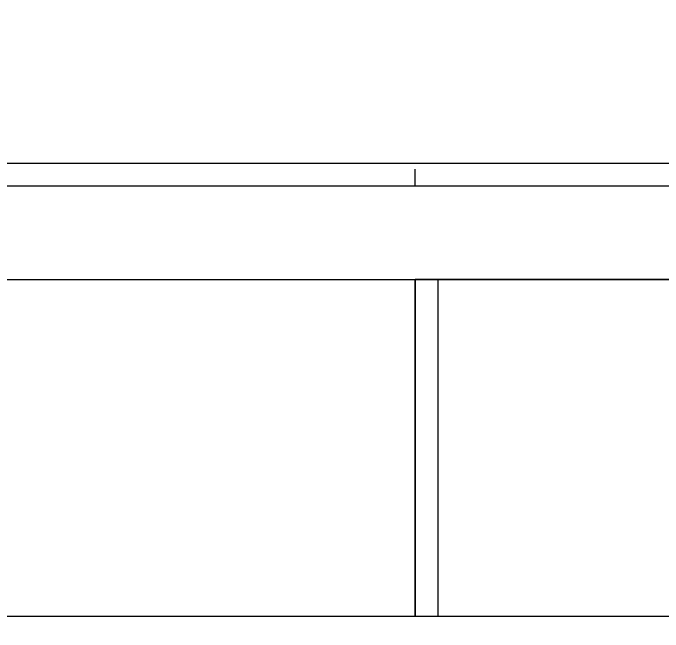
# Model space of a CAD drawing. Header units: inches. Extents: x -11 to 128, y 7 to 56.
# Drawn here: x 54.617 to 58.072, y 25.058 to 28.347 of the extents above; entities that cross this region are included whole.
import ezdxf

# ---------------------------------------------------------------- set-up
doc = ezdxf.new("R2010")
doc.units = ezdxf.units.IN
doc.header["$MEASUREMENT"] = 0
picture_1 = doc.add_image_def('image1.jpg', size_in_pixel=(1680, 1093))

msp = doc.modelspace()

# ---------------------------------------------------------------- linework, layer by layer
for p, q in [((16.8325, 27.5486), (84.3293, 27.5486)), ((56.7537, 27.4271), (56.7537, 27.5171)), ((63.2701, 27.4271), (18.8915, 27.4271)), ((19.4696, 26.9316), (63.0612, 26.9316)), ((51.8448, 26.9316), (63.0612, 26.9316)), ((63.0612, 26.9316), (56.7537, 26.9316)), ((56.7537, 26.9316), (56.7537, 25.1394)), ((56.7537, 25.5132), (56.7537, 26.9316)), ((56.7537, 25.1394), (56.7537, 26.9316)), ((56.8743, 26.9316), (56.8743, 25.1394)), ((63.0612, 25.1394), (19.4251, 25.1394))]:
    msp.add_line(p, q)

# ---------------------------------------------------------------- pictures from other files: only their frames are drawn
image = msp.add_image(picture_1, insert=(12.4966, 7.3772), size_in_units=(74.4025, 48.4059))
image.dxf.flags = 6

doc.saveas('drawing.dxf')
